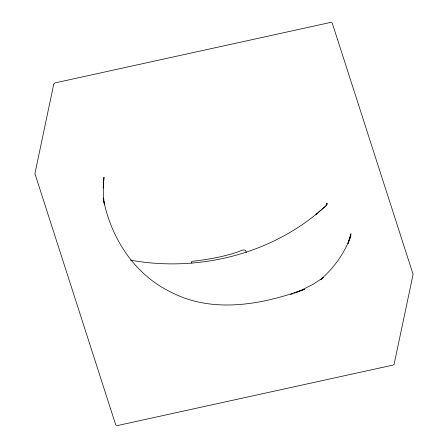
<?xml version="1.0" encoding="UTF-8"?>
<svg xmlns="http://www.w3.org/2000/svg" width="448" height="448" viewBox="0 0 448 448"><rect width="100%" height="100%" fill="white"/><g stroke="black" fill="none" stroke-linecap="round" stroke-linejoin="round"><path stroke-width="0.67" d="M103.281 186.558L103.981 177.089L103.281 187.029L103.404 195.642L104.306 204.4M103.253 188.003L103.6 183.999L103.253 186.642M326.53 204.966L327.068 203.157L326.194 205.75L327.118 203.902L325.209 206.466L316.338 214.166M348.135 243.46L351.002 233.811L348.029 243.236L350.918 235.799C344.803 252.767 334.146 267.915 320.454 279.625M315.818 214.614L325.209 206.466M320.561 279.782L323.697 277.368L313.158 284.25L301.79 290.035L293.709 293.294M316.775 213.774C265.899 255.388 196.829 271.544 132.395 260.501L130.413 260.12M290.601 294.543L292.466 293.793M295.176 292.858L304.808 289.19C262.136 304.707 212.134 314.121 170.089 291.654C133.818 274.014 110.398 236.936 103.186 198.027L103.942 202.507M246.31 252.409C245.762 247.576 240.542 251.042 237.838 251.95C222.975 256.9 207.469 259.661 191.951 261.346L191.514 262.13L191.822 263.127M53.76 84.151L34.91 173.589L115.786 425.046L117.382 425.578L393.187 365.042L394.078 364.437L413.101 274.366L332.181 22.898L330.663 22.411L54.858 82.947L53.76 84.151"/></g></svg>
